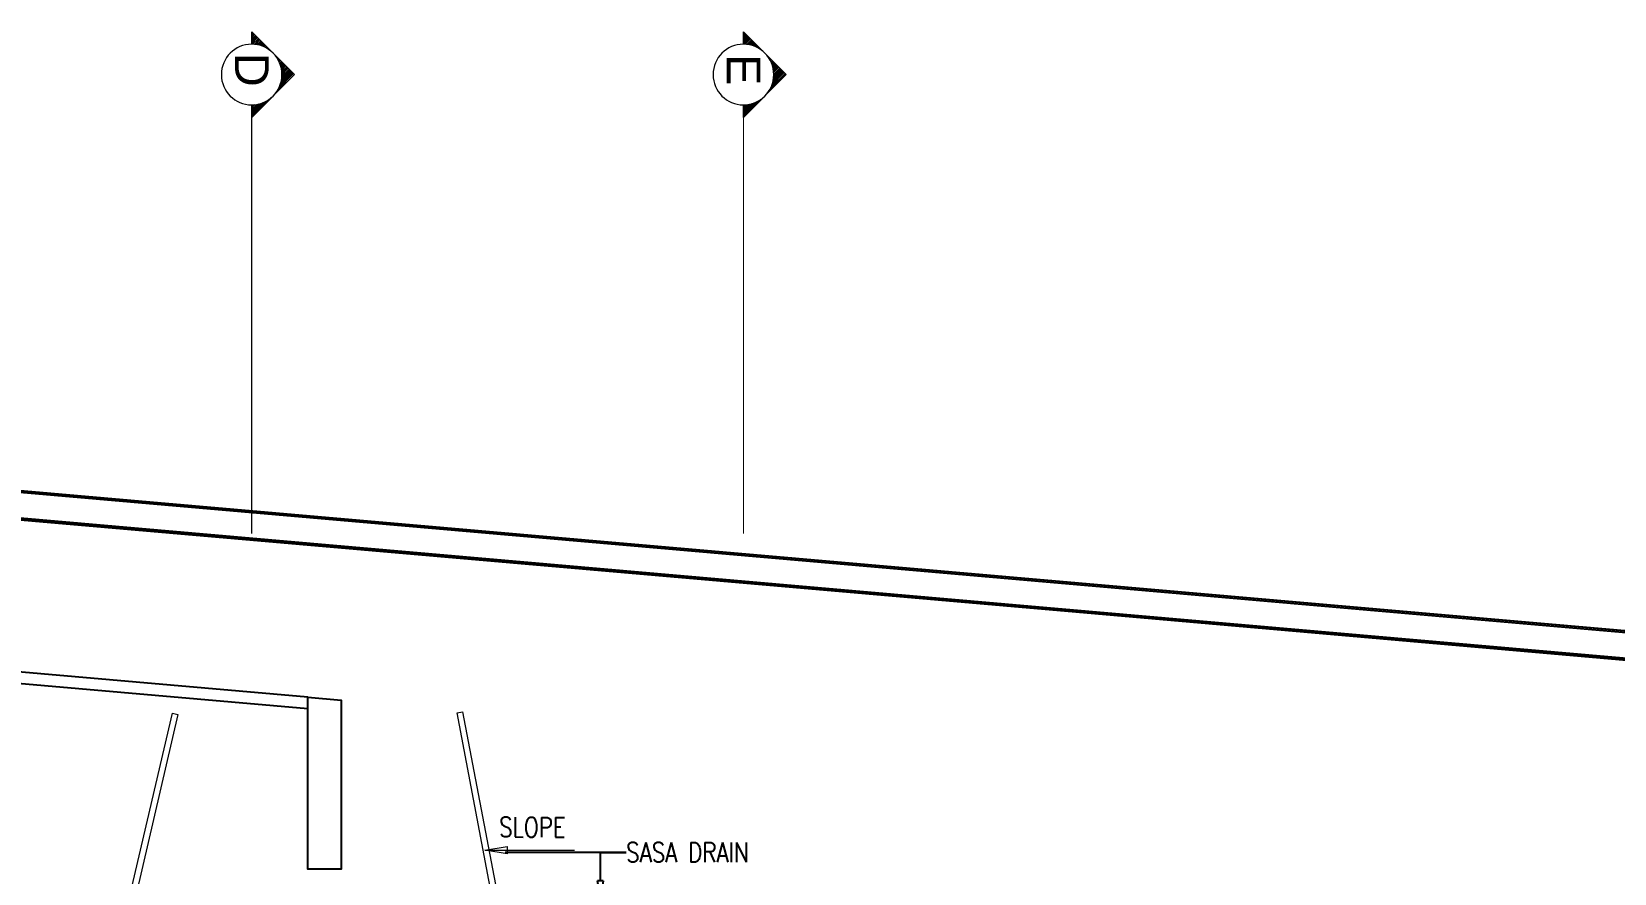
# Model space of a CAD drawing. Header units: metres. Extents: x 42 to 199, y -121 to 268.
# Drawn here: x 104.07 to 118.16, y 47.04 to 54.53 of the extents above; entities that cross this region are included whole.
import ezdxf
from ezdxf import colors
from ezdxf.entities.mleader import LeaderData, LeaderLine
from ezdxf.enums import TextEntityAlignment as Align
from ezdxf.math import Vec2, Vec3

# ---------------------------------------------------------------- set-up
doc = ezdxf.new("R2010")
doc.units = ezdxf.units.M
doc.header["$LTSCALE"] = 0.3
doc.linetypes.add('DASHDOT2', pattern=[0.5, 0.25, -0.125, 0, -0.125])
doc.linetypes.add('HIDDEN', pattern=[0.375, 0.25, -0.125])
doc.layers.get('0').update_dxf_attribs({"color": 8})
for name, color, linetype, lineweight in [('A-AnnO-section lines', 8, 'Continuous', 18), ('A-Furniture', 8, 'Continuous', 0), ('AGI- TEXT', 7, 'Continuous', 0), ('AGI-EX RAIN WATER', 4, 'Continuous', 0), ('DA HOUSE ARCH LAYOUT', 8, 'Continuous', 9)]:
    doc.layers.add(name, color=color, linetype=linetype, lineweight=lineweight)
for name, color, linetype in [('A-ELEVATION 3', 8, 'Continuous'), ('A-ELEVATION 5', 8, 'Continuous'), ('A-Hidden-Above', 8, 'HIDDEN'), ('A-Site Boundary', 8, 'Continuous'), ('A-Wall-Full', 8, 'Continuous'), ('A-Wall-Plst', 8, 'Continuous')]:
    doc.layers.add(name, color=color, linetype=linetype)
doc.styles.add('ROMANS', font='romans.shx', dxfattribs={"width": 0.8, "height": 0.5})
doc.styles.get("Standard").update_dxf_attribs({"font": 'arial.ttf'})
doc.styles.add('T225', font='romans.shx', dxfattribs={"width": 0.8, "height": 0.25})
doc.dimstyles.get("Standard").update_dxf_attribs({"dimtxt": 0.3, "dimasz": 0.25, "dimexe": 0.18, "dimexo": 0.0625, "dimgap": 0.09, "dimtad": 0, "dimtih": 1, "dimtoh": 1, "dimzin": 0, "dimdsep": 46, "dimtxsty": 'Standard', "dimblk": 'ARCHTICK', "dimcen": 0.09, "dimclrd": 256, "dimclre": 256, "dimclrt": 256, "dimadec": 0, "dimazin": 0, "dimtfac": 1, "dimtofl": 0, "dimtmove": 0, "dimatfit": 3, "dimfxl": 1, "dimtolj": 1, "dimtzin": 0, "dimlwd": -1, "dimlwe": -1, "dimarcsym": 0})

# ---------------------------------------------------------------- blocks, each defined once
blk = doc.blocks.new('zw$195B-flat-1-flat-1-flat-1-flat-1-flat-1-flat-1')
at = {"layer": 'A-Site Boundary', "color": 8, "ltscale": 0.6}
for points in [[(-6.626, -30.464), (-5.95, -22.712), (-5.301, -15.269), (-4.581, -7.024), (-3.978, -0.109), (-3.482, 5.576), (-2.944, 11.742), (-2.563, 16.101), (-2.201, 20.252)], [(-6.367, -30.486), (-5.691, -22.735), (-5.041, -15.292), (-4.322, -7.046), (-3.719, -0.131), (-3.223, 5.554), (-2.685, 11.719), (-2.304, 16.078), (-1.966, 19.958)]]:
    blk.add_lwpolyline(points, dxfattribs=at)
blk = doc.blocks.new('zw$CD40')
h = blk.add_hatch()
h.set_pattern_fill('ANSI31', color=8, scale=0.00077108, style=0)
h.set_pattern_definition([(45, (2.80108964, 1.68303136), (-6.81544715e-05, 6.81544715e-05), [])])
h.paths.add_polyline_path([(0.04394, 0.00652), (0.04204, 0.00461, -0.414214), (0.04585, 0.00461)])
h.paths.add_polyline_path([(0.04204, 0.00461), (0.04013, 0.0027), (0.04125, 0.0027, -0.198912)])
h.paths.add_polyline_path([(0.04585, 0.00461, -0.198912), (0.04664, 0.0027), (0.04776, 0.0027)])
at = {"color": 8}
for p, q in [((0.04013, 0.0027), (0.04394, 0.00652)), ((0.04776, 0.0027), (0.04394, 0.00652)), ((0.04013, 0.0027), (0.04125, 0.0027)), ((0.04664, 0.0027), (0.04776, 0.0027))]:
    blk.add_line(p, q, dxfattribs=at)
at = {"color": 8, "linetype": 'DASHDOT2', "ltscale": 0.3, "const_width": 0.0000907}
blk.add_lwpolyline([(0.04013, 0.0027), (0.00307, 0.0027)], dxfattribs=at)
at = {"color": 8}
blk.add_circle((0.04394, 0.0027), 0.0027, dxfattribs=at)
blk.add_attdef("A'", text='', height=0.003, dxfattribs=at).set_placement((0.04437, 0.00272), align=Align.MIDDLE)
blk = doc.blocks.new('SECTION LINES')
at = {"layer": 'A-AnnO-section lines', "color": 8}
ref = blk.add_blockref('zw$CD40', (105.756, -50.245), dxfattribs=dict(at, xscale=-100, yscale=100, zscale=100, rotation=269.9999999999999))
ref.add_attrib("A'", 'D', dxfattribs={"layer": '0', "height": 0.3, "rotation": 270}).set_placement((106.028, -45.808), align=Align.MIDDLE)
ref = blk.add_blockref('zw$CD40', (110.136, -50.245), dxfattribs=dict(at, xscale=-100, yscale=100, zscale=100, rotation=269.9999999999999))
ref.add_attrib("A'", 'E', dxfattribs={"layer": '0', "height": 0.3, "rotation": 270}).set_placement((110.408, -45.808), align=Align.MIDDLE)
blk = doc.blocks.new('SCREEN')
at = {"layer": 'A-Furniture', "color": 8}
for points in [[(205.319, -51.373), (204.949, -52.959), (204.9, -52.948), (205.271, -51.361)], [(208.11, -52.957), (207.805, -51.357), (207.854, -51.347), (208.159, -52.948)]]:
    blk.add_lwpolyline(points, close=True, dxfattribs=at)
blk = doc.blocks.new('DA HOUSE ARCH LAYOUT')
at = {"layer": 'A-ELEVATION 3', "color": 8, "transparency": 33554559}
blk.add_lwpolyline([(9.38, 109.135), (9.38, 109.2354), (-6.4906, 110.6202, 0.4399413), (-7.5775, 109.6239), (-7.5775, 109.1712, -0.4142136), (-8.5775, 108.1712), (-9.5698, 108.1712), (-9.5698, 108.0712), (-8.5775, 108.0712, 0.4142136), (-7.4775, 109.1712), (-7.4775, 109.6239, -0.4399413), (-6.4993, 110.5205)], format="xyb", close=True, dxfattribs=at)
at = {"layer": 'A-ELEVATION 5', "color": 8}
blk.add_lwpolyline([(9.38, 109.2354), (9.6757, 109.2096), (9.6755, 107.705), (9.38, 107.705)], close=True, dxfattribs=at)
at = {"layer": 'A-Wall-Full', "color": 8}
blk.add_lwpolyline([(-22.2476, 83.6036), (-22.7505, 79.942), (31.7666, 74.5225), (36.3273, 108.2543), (-18.2087, 113.0128), (-18.6861, 109.5362), (-18.9182, 109.5362), (-18.4067, 113.261), (36.5875, 108.4624), (31.9647, 74.2717), (-23.0108, 79.7368), (-22.4442, 83.8627), (-21.0275, 83.6682), (-21.0588, 83.4403)], close=True, dxfattribs=at)
at = {"layer": 'A-Wall-Plst', "color": 8}
blk.add_lwpolyline([(-22.2348, 83.5867), (-22.7335, 79.9554), (31.7536, 74.5389), (36.3103, 108.2407), (-18.1958, 112.9966), (-18.673, 109.5212), (-18.9354, 109.5212), (-18.4196, 113.2772), (36.6045, 108.476), (31.9777, 74.2553), (-23.0278, 79.7234), (-22.457, 83.8796), (-21.0106, 83.681), (-21.046, 83.4234)], close=True, dxfattribs=at)
at = {"layer": 'A-AnnO-section lines', "color": 8, "ltscale": 0.25}
blk.add_blockref('SECTION LINES', (-97.1462, 160.628), dxfattribs=at)
at = {"layer": 'A-Hidden-Above', "color": 8, "ltscale": 0.25}
blk.add_blockref('SCREEN', (-197.0961, 160.4531), dxfattribs=at)
at = {"layer": 'A-Site Boundary', "color": 8, "rotation": 270}
blk.add_blockref('zw$195B-flat-1-flat-1-flat-1-flat-1-flat-1-flat-1', (16.3523, 106.275), dxfattribs=at)
blk = doc.blocks.new('_ClosedBlank')
at = {"color": 0, "linetype": 'ByBlock', "lineweight": -2}
for p, q in [((-1, 0.167), (0, 0)), ((-1, 0.167), (-1, -0.167)), ((0, 0), (-1, -0.167))]:
    blk.add_line(p, q, dxfattribs=at)
blk = doc.blocks.new('_ArchTick')
at = {"color": 6, "linetype": 'ByBlock', "const_width": 0.045}
blk.add_lwpolyline([(-0.15, -0.15), (0.15, 0.15)], dxfattribs=at)

msp = doc.modelspace()

# ---------------------------------------------------------------- block references
at = {"layer": 'DA HOUSE ARCH LAYOUT'}
msp.add_blockref('DA HOUSE ARCH LAYOUT', (97.1462, -60.628), dxfattribs=at)

# ---------------------------------------------------------------- next in the draw order: texts
at = {"layer": 'AGI- TEXT', "color": 0, "insert": (226.0719, 47.0419), "char_height": 0.175, "width": 117.843498, "attachment_point": 9, "rotation": 359.84374, "style": 'ROMANS'}
msp.add_mtext('\\pxql;SLOPE', dxfattribs=at)

# ---------------------------------------------------------------- next in the draw order: leaders
at = {"color": 1}
msp.add_leader([(108.1017, 47.2463, 29.7776), (108.9006, 47.2463, 29.7776)], dimstyle='Standard', override={"dimscale": 20, "dimtxt": 150, "dimasz": 0.01, "dimexe": 3, "dimexo": 3, "dimgap": 2, "dimzin": 12, "dimcen": 0, "dimclrd": 1, "dimadec": 2, "dimazin": 3, "dimtfac": 1, "dimtofl": 1, "dimldrblk": 'ClosedBlank', "dimtvp": 50, "dimlwd": 13, "dimlwe": 13, "dimarcsym": 1}, dxfattribs=at)
at = {"layer": 'AGI-EX RAIN WATER'}
ml = msp.add_multileader_mtext('Standard', dxfattribs=at)
ml.set_content('SASA DRAIN', color=1, style='T225')
ml.set_leader_properties()
ml.set_arrow_properties(name='CLOSEDBLANK')
ml.build(insert=Vec2(0, 0))
ml.multileader.update_dxf_attribs({"text_right_attachment_type": 6, "text_top_attachment_type": 0, "text_bottom_attachment_type": 0, "dogleg_length": 0.36, "arrow_head_size": 0.15})
ctx = ml.context
ctx.base_point, ctx.char_height, ctx.arrow_head_size, ctx.landing_gap_size, ctx.plane_origin = Vec3(109.3614, 47.2256), 0.175, 0.15, 0, Vec3(2413.4837, -6.819)
ctx.right_attachment = 6
notes = []
notes.append((ctx, [(1, (1, 1, 0), (109.1325, 47.2256), (1, 0), 0.2289, [(0, [(109.1325, 46.8229)], 256, [])])]))
ctx.mtext.insert, ctx.mtext.rotation, ctx.mtext.flow_direction = Vec3(109.3614, 47.3131), 6.2831853, 5
for ctx, leaders in notes:
    for number, flags, end, landing, length, lines in leaders:
        leader = LeaderData()
        leader.index, (leader.has_last_leader_line, leader.has_dogleg_vector, leader.attachment_direction) = number, flags
        leader.last_leader_point, leader.dogleg_vector, leader.dogleg_length = Vec3(end), Vec3(landing), length
        for number, points, colour, breaks in lines:
            line = LeaderLine()
            line.index, line.vertices, line.color, line.breaks = number, Vec3.list(points), colors.encode_raw_color(colour), breaks
            leader.lines.append(line)
        ctx.leaders.append(leader)

doc.saveas('drawing.dxf')
